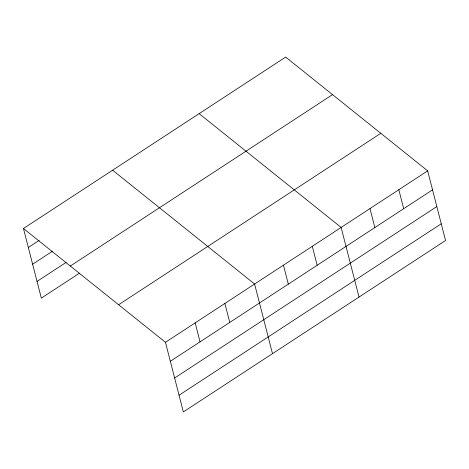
<?xml version="1.0" encoding="UTF-8"?>
<svg xmlns="http://www.w3.org/2000/svg" width="469" height="469" viewBox="0 0 469 469"><rect width="100%" height="100%" fill="white"/><g stroke="black" fill="none" stroke-linecap="round" stroke-linejoin="round"><path stroke-width="0.7" d="M23.45 228.497L285.668 57.066L427.669 170.868L445.55 240.503L183.332 411.934L165.457 342.306L23.45 228.497L41.331 298.132L79.537 273.151M28.322 247.474L39.238 240.339M32.613 264.194L52.628 251.108M37.039 281.412L66.147 262.382M70.309 266.052L332.527 94.621M118.593 304.75L380.81 133.313M165.457 342.306L427.669 170.868M170.329 361.282L432.547 189.845M174.62 377.996L436.838 206.565M179.041 395.22L441.259 223.783M199.137 113.639L341.139 227.442L359.019 297.076M112.601 170.212L254.608 284.015L272.489 353.649M398.826 189.728L403.698 208.705M369.982 208.588L374.854 227.565M312.295 246.301L317.167 265.278M283.452 265.161L288.324 284.138M224.891 303.449L229.763 322.426M195.174 322.877L200.046 341.854"/></g></svg>
